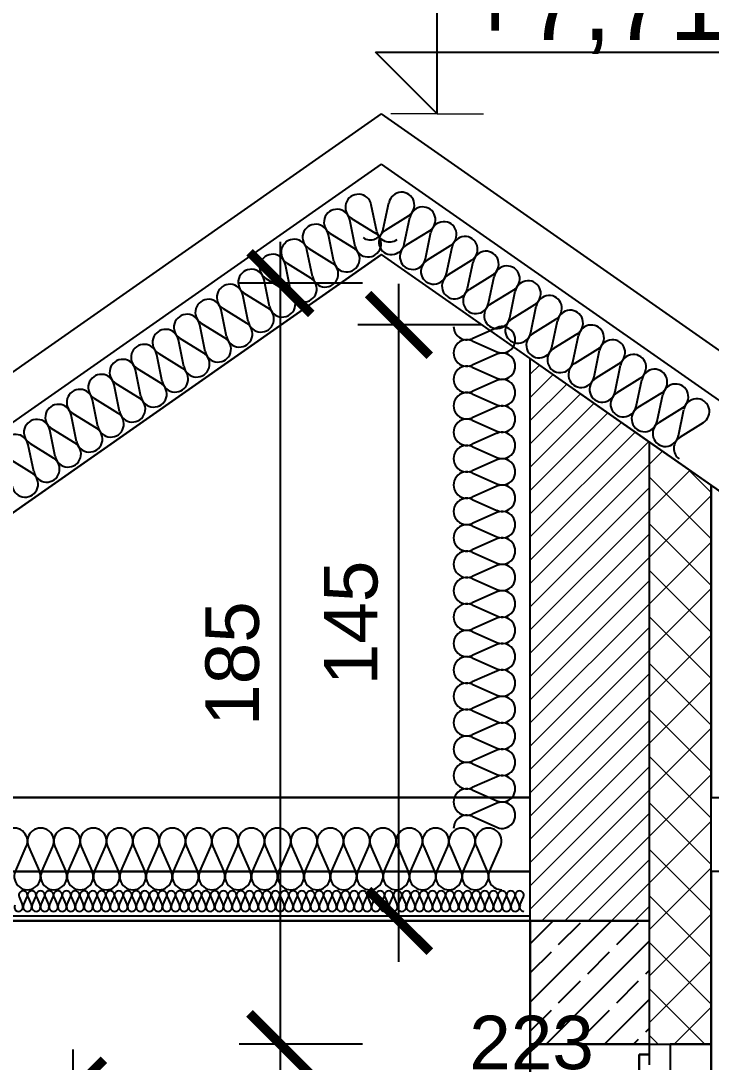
# Model space of a CAD drawing. Header units: millimetres. Extents: x 4647 to 73915, y -13612 to -8141.
# Drawn here: x 17395.9 to 17563.7, y -10532.9 to -10279.6 of the extents above; entities that cross this region are included whole.
import ezdxf

# ---------------------------------------------------------------- set-up
doc = ezdxf.new("R2010")
doc.units = ezdxf.units.MM
for name, color, linetype in [('2D - Ogólne', 7, 'Continuous'), ('Konstrukcja - Dach', 7, 'Continuous'), ('Konstrukcja - wieńce', 7, 'Continuous'), ('Konstrukcja - Ściany zew', 7, 'Continuous'), ('Okna ArchiCADa', 7, 'Continuous'), ('Wymiarowanie - Ogólne', 7, 'Continuous')]:
    doc.layers.add(name, color=color, linetype=linetype)
doc.layers.add('a_wymiary', color=250, linetype='Continuous', lineweight=9)
doc.styles.add('GENERATED_STYLE_4', font='arial.ttf')
doc.styles.get("Standard").update_dxf_attribs({"font": 'arial.ttf'})
doc.dimstyles.new('1-100', dxfattribs={"dimtxt": 13, "dimasz": 15, "dimexe": 10, "dimexo": 20, "dimgap": 5, "dimtad": 1, "dimdec": 1, "dimrnd": 0.5, "dimtxsty": 'Standard', "dimblk": 'ARCHTICK', "dimcen": 0.09, "dimdle": 10, "dimadec": 0, "dimazin": 0, "dimtfac": 1, "dimtdec": 1, "dimtofl": 0, "dimtmove": 0, "dimatfit": 3, "dimfxl": 10, "dimfxlon": 1, "dimtolj": 1, "dimtzin": 0, "dimarcsym": 0})

# ---------------------------------------------------------------- blocks, each defined once
blk = doc.blocks.new('_ArchTick')
at = {"color": 0, "linetype": 'ByBlock', "const_width": 0.15}
blk.add_lwpolyline([(-0.5, -0.5), (0.5, 0.5)], dxfattribs=at)
blk = doc.blocks.new('*D805')
at = {"layer": 'a_wymiary', "color": 0, "lineweight": -2, "transparency": 16777216}
for p, q in [((16933.58, -10180.91), (16933.58, -10150.91)), ((18033.56, -10180.91), (18033.56, -10150.91)), ((16923.58, -10160.91), (18043.56, -10160.91))]:
    blk.add_line(p, q, dxfattribs=at)
at = {"layer": 'DEFPOINTS', "color": 0, "transparency": 16777216}
for p in [(18033.56, -10160.91), (16933.58, -10687.41), (18033.56, -10687.41)]:
    blk.add_point(p, dxfattribs=at)
at = {"layer": 'a_wymiary', "color": 0, "lineweight": -2, "transparency": 16777216, "xscale": 15, "yscale": 15, "zscale": 15, "rotation": 180}
blk.add_blockref('_ArchTick', (16933.58, -10160.91), dxfattribs=at)
at = {"layer": 'a_wymiary', "color": 0, "lineweight": -2, "transparency": 16777216, "xscale": 15, "yscale": 15, "zscale": 15}
blk.add_blockref('_ArchTick', (18033.56, -10160.91), dxfattribs=at)
at = {"layer": 'a_wymiary', "color": 0, "transparency": 16777216, "insert": (17483.57, -10149.28), "char_height": 13, "attachment_point": 5}
blk.add_mtext('\\A1;1100', dxfattribs=at)
blk = doc.blocks.new('*D806')
at = {"layer": 'a_wymiary', "color": 0, "lineweight": -2, "transparency": 16777216}
for p, q in [((17016.06, -10212.51), (17016.06, -10182.51)), ((17951.06, -10212.51), (17951.06, -10182.51)), ((17006.06, -10192.51), (17961.06, -10192.51))]:
    blk.add_line(p, q, dxfattribs=at)
at = {"layer": 'DEFPOINTS', "color": 0, "transparency": 16777216}
for p in [(17951.06, -10192.51), (17016.06, -10669.57), (17951.06, -10669.57)]:
    blk.add_point(p, dxfattribs=at)
at = {"layer": 'a_wymiary', "color": 0, "lineweight": -2, "transparency": 16777216, "xscale": 15, "yscale": 15, "zscale": 15, "rotation": 180}
blk.add_blockref('_ArchTick', (17016.06, -10192.51), dxfattribs=at)
at = {"layer": 'a_wymiary', "color": 0, "lineweight": -2, "transparency": 16777216, "xscale": 15, "yscale": 15, "zscale": 15}
blk.add_blockref('_ArchTick', (17951.06, -10192.51), dxfattribs=at)
at = {"layer": 'a_wymiary', "color": 0, "transparency": 16777216, "insert": (17483.56, -10180.86), "char_height": 13, "attachment_point": 5}
blk.add_mtext('\\A1;935', dxfattribs=at)
blk = doc.blocks.new('*D807')
at = {"layer": 'a_wymiary', "color": 0, "lineweight": -2, "transparency": 16777216}
for p, q in [((17335.56, -10242.78), (17335.56, -10212.78)), ((17631.58, -10242.78), (17631.58, -10212.78)), ((17325.56, -10222.78), (17641.58, -10222.78))]:
    blk.add_line(p, q, dxfattribs=at)
at = {"layer": 'DEFPOINTS', "color": 0, "transparency": 16777216}
for p in [(17631.58, -10222.78), (17335.56, -10442.57), (17631.58, -10442.57)]:
    blk.add_point(p, dxfattribs=at)
at = {"layer": 'a_wymiary', "color": 0, "lineweight": -2, "transparency": 16777216, "xscale": 15, "yscale": 15, "zscale": 15, "rotation": 180}
blk.add_blockref('_ArchTick', (17335.56, -10222.78), dxfattribs=at)
at = {"layer": 'a_wymiary', "color": 0, "lineweight": -2, "transparency": 16777216, "xscale": 15, "yscale": 15, "zscale": 15}
blk.add_blockref('_ArchTick', (17631.58, -10222.78), dxfattribs=at)
at = {"layer": 'a_wymiary', "color": 0, "transparency": 16777216, "insert": (17483.57, -10211.14), "char_height": 13, "attachment_point": 5}
blk.add_mtext('\\A1;296', dxfattribs=at)
blk = doc.blocks.new('*D814')
at = {"layer": 'a_wymiary', "color": 0, "lineweight": -2, "transparency": 16777216}
for p, q in [((16821.81, -11160.57), (16821.81, -10292.3)), ((16841.81, -10302.3), (16811.81, -10302.3)), ((16841.81, -11150.57), (16811.81, -11150.57))]:
    blk.add_line(p, q, dxfattribs=at)
at = {"layer": 'DEFPOINTS', "color": 0, "transparency": 16777216}
for p in [(16821.81, -10302.3), (17483.57, -10302.3), (16979.42, -11150.57)]:
    blk.add_point(p, dxfattribs=at)
at = {"layer": 'a_wymiary', "color": 0, "lineweight": -2, "transparency": 16777216, "xscale": 15, "yscale": 15, "zscale": 15}
for p, rotation in [((16821.81, -10302.3), 90), ((16821.81, -11150.57), 270)]:
    blk.add_blockref('_ArchTick', p, dxfattribs=dict(at, rotation=rotation))
at = {"layer": 'a_wymiary', "color": 0, "transparency": 16777216, "insert": (16809, -10726.43), "char_height": 13, "attachment_point": 5, "rotation": 90}
blk.add_mtext('\\A1;848,5', dxfattribs=at)
blk = doc.blocks.new('*D824')
at = {"layer": 'a_wymiary', "color": 0, "lineweight": -2, "transparency": 16777216}
for p, q in [((17458.98, -10538.57), (17458.98, -10333.42)), ((17478.98, -10343.42), (17448.98, -10343.42)), ((17478.98, -10528.57), (17448.98, -10528.57))]:
    blk.add_line(p, q, dxfattribs=at)
at = {"layer": 'DEFPOINTS', "color": 0, "transparency": 16777216}
for p in [(17458.98, -10343.42), (17521.01, -10343.42), (17519.74, -10528.57)]:
    blk.add_point(p, dxfattribs=at)
at = {"layer": 'a_wymiary', "color": 0, "lineweight": -2, "transparency": 16777216, "xscale": 15, "yscale": 15, "zscale": 15}
for p, rotation in [((17458.98, -10343.42), 90), ((17458.98, -10528.57), 270)]:
    blk.add_blockref('_ArchTick', p, dxfattribs=dict(at, rotation=rotation))
at = {"layer": 'a_wymiary', "color": 0, "transparency": 16777216, "insert": (17447.34, -10435.99), "char_height": 13, "attachment_point": 5, "rotation": 90}
blk.add_mtext('\\A1;185', dxfattribs=at)
blk = doc.blocks.new('*D827')
at = {"layer": 'a_wymiary', "color": 0, "lineweight": -2, "transparency": 16777216}
for p, q in [((17631.58, -10519.88), (17631.58, -10549.88)), ((17408.55, -10559.88), (17408.55, -10529.88)), ((17641.58, -10539.88), (17398.55, -10539.88))]:
    blk.add_line(p, q, dxfattribs=at)
at = {"layer": 'DEFPOINTS', "color": 0, "transparency": 16777216}
for p in [(17631.58, -10468.57), (17408.55, -10539.88), (17408.55, -10828.57)]:
    blk.add_point(p, dxfattribs=at)
at = {"layer": 'a_wymiary', "color": 0, "lineweight": -2, "transparency": 16777216, "xscale": 15, "yscale": 15, "zscale": 15, "rotation": 180}
blk.add_blockref('_ArchTick', (17408.55, -10539.88), dxfattribs=at)
at = {"layer": 'a_wymiary', "color": 0, "lineweight": -2, "transparency": 16777216, "xscale": 15, "yscale": 15, "zscale": 15}
blk.add_blockref('_ArchTick', (17631.58, -10539.88), dxfattribs=at)
at = {"layer": 'a_wymiary', "color": 0, "transparency": 16777216, "insert": (17520.06, -10528.24), "char_height": 13, "attachment_point": 5}
blk.add_mtext('\\A1;223', dxfattribs=at)
blk = doc.blocks.new('*D833')
at = {"layer": 'a_wymiary', "color": 0, "lineweight": -2, "transparency": 16777216}
for p, q in [((17679.4, -10798.57), (17679.4, -10373.18)), ((17659.4, -10383.18), (17689.4, -10383.18)), ((17659.4, -10788.57), (17689.4, -10788.57))]:
    blk.add_line(p, q, dxfattribs=at)
at = {"layer": 'DEFPOINTS', "color": 0, "transparency": 16777216}
for p in [(17552.63, -10383.18), (17679.4, -10383.18), (17554.97, -10788.57)]:
    blk.add_point(p, dxfattribs=at)
at = {"layer": 'a_wymiary', "color": 0, "lineweight": -2, "transparency": 16777216, "xscale": 15, "yscale": 15, "zscale": 15}
for p, rotation in [((17679.4, -10383.18), 90), ((17679.4, -10788.57), 270)]:
    blk.add_blockref('_ArchTick', p, dxfattribs=dict(at, rotation=rotation))
at = {"layer": 'a_wymiary', "color": 0, "transparency": 16777216, "insert": (17666.59, -10585.87), "char_height": 13, "attachment_point": 5, "rotation": 90}
blk.add_mtext('\\A1;405,5', dxfattribs=at)
blk = doc.blocks.new('*D835')
at = {"layer": 'a_wymiary', "color": 0, "lineweight": -2, "transparency": 16777216}
for p, q in [((17487.82, -10508.57), (17487.82, -10343.63)), ((17507.82, -10353.63), (17477.82, -10353.63)), ((17507.82, -10498.57), (17477.82, -10498.57))]:
    blk.add_line(p, q, dxfattribs=at)
at = {"layer": 'DEFPOINTS', "color": 0, "transparency": 16777216}
for p in [(17487.82, -10353.63), (17534.62, -10353.63), (17534.24, -10498.57)]:
    blk.add_point(p, dxfattribs=at)
at = {"layer": 'a_wymiary', "color": 0, "lineweight": -2, "transparency": 16777216, "xscale": 15, "yscale": 15, "zscale": 15}
for p, rotation in [((17487.82, -10353.63), 90), ((17487.82, -10498.57), 270)]:
    blk.add_blockref('_ArchTick', p, dxfattribs=dict(at, rotation=rotation))
at = {"layer": 'a_wymiary', "color": 0, "transparency": 16777216, "insert": (17476.18, -10426.1), "char_height": 13, "attachment_point": 5, "rotation": 90}
blk.add_mtext('\\A1;145', dxfattribs=at)

msp = doc.modelspace()

# ---------------------------------------------------------------- linework, layer by layer
for p, q in [((17483.57, -10336.48), (17332.06, -10442.57)), ((17519.74, -10361.81), (17483.57, -10336.48)), ((17519.74, -10468.57), (17519.74, -10361.81)), ((17635.08, -10442.57), (17563.74, -10392.62)), ((17563.74, -10392.62), (17563.74, -10468.57)), ((17519.74, -10468.57), (17294.93, -10468.57)), ((17343.56, -10468.57), (17519.74, -10468.57)), ((17519.74, -10486.57), (17519.74, -10468.57)), ((17563.74, -10468.57), (17623.58, -10468.57)), ((17269.22, -10486.57), (17519.74, -10486.57)), ((17519.74, -10486.57), (17269.22, -10486.57)), ((17519.74, -10497.32), (17519.74, -10486.57)), ((17697.92, -10486.57), (17563.74, -10486.57)), ((17563.74, -10486.57), (17563.74, -10768.57)), ((17262.98, -10497.32), (17519.74, -10497.32)), ((17519.74, -10498.57), (17262.98, -10498.57)), ((17519.74, -10768.57), (17519.74, -10498.57)), ((17548.74, -10498.57), (17519.74, -10498.57)), ((17519.74, -10498.57), (17519.74, -10528.57)), ((17548.74, -10528.57), (17548.74, -10498.57)), ((17548.74, -10528.57), (17519.74, -10528.57)), ((17519.74, -10528.57), (17519.74, -10768.57)), ((17519.74, -10528.57), (17548.74, -10528.57)), ((17548.74, -10531.07), (17548.74, -10528.57)), ((17563.74, -10528.57), (17553.74, -10528.57)), ((17553.74, -10528.57), (17553.74, -10768.57)), ((17563.74, -10768.57), (17563.74, -10528.57)), ((17546.24, -10531.07), (17546.24, -10536.07)), ((17548.74, -10531.07), (17546.24, -10531.07)), ((17546.24, -10766.07), (17546.24, -10531.07)), ((17546.24, -10531.07), (17548.74, -10531.07)), ((17548.74, -10533.57), (17548.74, -10531.07))]:
    msp.add_line(p, q)
at = {"layer": '2D - Ogólne'}
for p, q in [((17484, -10330.36), (17485.34, -10323.9)), ((17482.4, -10330.88), (17481.09, -10324.39)), ((17477.18, -10334.53), (17475.88, -10328.05)), ((17476.31, -10327.74), (17481.96, -10331.18)), ((17490.04, -10327.19), (17484.43, -10330.66)), ((17489.12, -10333.95), (17490.47, -10327.49)), ((17471.97, -10338.18), (17470.66, -10331.7)), ((17471.1, -10331.39), (17476.74, -10334.83)), ((17495.16, -10330.78), (17489.55, -10334.25)), ((17494.25, -10337.54), (17495.59, -10331.08)), ((17500.29, -10334.37), (17494.68, -10337.84)), ((17466.76, -10341.83), (17465.45, -10335.35)), ((17465.89, -10335.04), (17471.53, -10338.49)), ((17499.38, -10341.13), (17500.72, -10334.67)), ((17461.54, -10345.48), (17460.24, -10339)), ((17460.67, -10338.69), (17466.32, -10342.14)), ((17505.41, -10337.96), (17499.81, -10341.43)), ((17504.5, -10344.71), (17505.84, -10338.26)), ((17510.54, -10341.54), (17504.93, -10345.02)), ((17509.63, -10348.3), (17510.97, -10341.85)), ((17456.33, -10349.13), (17455.02, -10342.65)), ((17455.46, -10342.34), (17461.1, -10345.79)), ((17451.12, -10352.78), (17449.81, -10346.3)), ((17450.25, -10345.99), (17455.89, -10349.44)), ((17515.66, -10345.13), (17510.06, -10348.6)), ((17514.75, -10351.89), (17516.1, -10345.43)), ((17445.03, -10349.64), (17450.68, -10353.09)), ((17520.79, -10348.72), (17515.18, -10352.19)), ((17519.88, -10355.48), (17521.22, -10349.02)), ((17445.9, -10356.43), (17444.6, -10349.95)), ((17440.69, -10360.08), (17439.38, -10353.6)), ((17439.82, -10353.29), (17445.47, -10356.74)), ((17511.64, -10354.29), (17505.58, -10356.96)), ((17525.92, -10352.31), (17520.31, -10355.78)), ((17525, -10359.07), (17526.35, -10352.61)), ((17435.48, -10363.73), (17434.17, -10357.25)), ((17434.61, -10356.94), (17440.25, -10360.39)), ((17531.04, -10355.9), (17525.43, -10359.37)), ((17530.13, -10362.66), (17531.47, -10356.2)), ((17505.58, -10357.5), (17511.64, -10360.17)), ((17536.17, -10359.49), (17530.56, -10362.96)), ((17535.25, -10366.25), (17536.6, -10359.79)), ((17430.26, -10367.38), (17428.96, -10360.9)), ((17429.39, -10360.59), (17435.04, -10364.04)), ((17511.64, -10360.71), (17505.58, -10363.38)), ((17425.05, -10371.03), (17423.74, -10364.55)), ((17424.18, -10364.24), (17429.83, -10367.69)), ((17505.58, -10363.92), (17511.64, -10366.59)), ((17541.29, -10363.08), (17535.68, -10366.55)), ((17540.38, -10369.84), (17541.72, -10363.38)), ((17511.64, -10367.13), (17505.58, -10369.81)), ((17546.42, -10366.67), (17540.81, -10370.14)), ((17545.5, -10373.43), (17546.85, -10366.97)), ((17419.84, -10374.68), (17418.53, -10368.2)), ((17418.97, -10367.89), (17424.61, -10371.34)), ((17414.62, -10378.33), (17413.32, -10371.85)), ((17413.75, -10371.54), (17419.4, -10374.99)), ((17505.58, -10370.35), (17511.64, -10373.02)), ((17551.54, -10370.26), (17545.94, -10373.73)), ((17550.63, -10377.01), (17551.97, -10370.56)), ((17511.64, -10373.56), (17505.58, -10376.23)), ((17556.67, -10373.84), (17551.06, -10377.32)), ((17555.76, -10380.6), (17557.1, -10374.15)), ((17409.41, -10381.98), (17408.1, -10375.5)), ((17408.54, -10375.19), (17414.19, -10378.64)), ((17505.58, -10376.77), (17511.64, -10379.44)), ((17561.79, -10377.43), (17556.19, -10380.9)), ((17404.2, -10385.63), (17402.89, -10379.15)), ((17403.33, -10378.84), (17408.97, -10382.29)), ((17511.64, -10379.98), (17505.58, -10382.66)), ((17398.11, -10382.49), (17403.76, -10385.94)), ((17398.98, -10389.28), (17397.68, -10382.8)), ((17505.58, -10383.2), (17511.64, -10385.87)), ((17392.9, -10386.14), (17398.55, -10389.59)), ((17511.64, -10386.41), (17505.58, -10389.08)), ((17505.58, -10389.62), (17511.64, -10392.29)), ((17511.64, -10392.83), (17505.58, -10395.5)), ((17505.58, -10396.04), (17511.64, -10398.72)), ((17511.64, -10399.26), (17505.58, -10401.93)), ((17505.58, -10402.47), (17511.64, -10405.14)), ((17511.64, -10405.68), (17505.58, -10408.35)), ((17505.58, -10408.89), (17511.64, -10411.57)), ((17511.64, -10412.1), (17505.58, -10414.78)), ((17505.58, -10415.32), (17511.64, -10417.99)), ((17511.64, -10418.53), (17505.58, -10421.2)), ((17505.58, -10421.74), (17511.64, -10424.41)), ((17511.64, -10424.95), (17505.58, -10427.63)), ((17505.58, -10428.17), (17511.64, -10430.84)), ((17511.64, -10431.38), (17505.58, -10434.05)), ((17505.58, -10434.59), (17511.64, -10437.26)), ((17511.64, -10437.8), (17505.58, -10440.47)), ((17505.58, -10441.01), (17511.64, -10443.69)), ((17511.64, -10444.23), (17505.58, -10446.9)), ((17505.58, -10447.44), (17511.64, -10450.11)), ((17511.64, -10450.65), (17505.58, -10453.32)), ((17505.58, -10453.86), (17511.64, -10456.54)), ((17511.64, -10457.08), (17505.58, -10459.75)), ((17505.58, -10460.29), (17511.64, -10462.96)), ((17511.64, -10463.5), (17505.58, -10466.17)), ((17505.58, -10466.71), (17511.64, -10469.38)), ((17511.64, -10469.92), (17505.58, -10472.6)), ((17505.58, -10473.14), (17511.64, -10475.81)), ((17394.53, -10486.53), (17397.19, -10480.47)), ((17397.73, -10480.47), (17400.4, -10486.53)), ((17400.94, -10486.53), (17403.6, -10480.47)), ((17404.14, -10480.47), (17406.8, -10486.53)), ((17407.34, -10486.53), (17410.01, -10480.47)), ((17410.55, -10480.47), (17413.21, -10486.53)), ((17413.75, -10486.53), (17416.41, -10480.47)), ((17416.95, -10480.47), (17419.62, -10486.53)), ((17420.16, -10486.53), (17422.82, -10480.47)), ((17423.36, -10480.47), (17426.02, -10486.53)), ((17426.56, -10486.53), (17429.23, -10480.47)), ((17429.76, -10480.47), (17432.43, -10486.53)), ((17432.97, -10486.53), (17435.63, -10480.47)), ((17436.17, -10480.47), (17438.84, -10486.53)), ((17439.37, -10486.53), (17442.04, -10480.47)), ((17442.58, -10480.47), (17445.24, -10486.53)), ((17445.78, -10486.53), (17448.45, -10480.47)), ((17448.98, -10480.47), (17451.65, -10486.53)), ((17452.19, -10486.53), (17454.85, -10480.47)), ((17455.39, -10480.47), (17458.05, -10486.53)), ((17458.59, -10486.53), (17461.26, -10480.47)), ((17461.8, -10480.47), (17464.46, -10486.53)), ((17465, -10486.53), (17467.66, -10480.47)), ((17468.2, -10480.47), (17470.87, -10486.53)), ((17471.41, -10486.53), (17474.07, -10480.47)), ((17474.61, -10480.47), (17477.27, -10486.53)), ((17477.81, -10486.53), (17480.48, -10480.47)), ((17481.01, -10480.47), (17483.68, -10486.53)), ((17484.22, -10486.53), (17486.88, -10480.47)), ((17487.42, -10480.47), (17490.09, -10486.53)), ((17490.62, -10486.53), (17493.29, -10480.47)), ((17493.83, -10480.47), (17496.49, -10486.53)), ((17497.03, -10486.53), (17499.7, -10480.47)), ((17500.23, -10480.47), (17502.9, -10486.53)), ((17503.44, -10486.53), (17506.1, -10480.47)), ((17506.64, -10480.47), (17509.3, -10486.53)), ((17509.84, -10486.53), (17512.51, -10480.47))]:
    msp.add_line(p, q, dxfattribs=at)
for centre, major_axis, ratio, start_param, end_param in [((17477.97, -10325.02), (-1.83, 2.61), 0.997475, 4.299595, 8.266775), ((17488.42, -10324.5), (-1.83, -2.61), 0.980675, 1.158003, 5.125183), ((17472.75, -10328.67), (-1.83, 2.61), 0.997475, 4.299595, 8.266775), ((17493.55, -10328.09), (-1.83, -2.61), 0.980675, 1.158003, 5.125183), ((17467.54, -10332.32), (-1.83, 2.61), 0.997475, 4.299595, 8.266775), ((17498.68, -10331.67), (-1.83, -2.61), 0.980675, 1.158003, 5.125183), ((17480.3, -10333.9), (-1.83, 2.61), 0.997475, 1.158004, 5.125183), ((17480.92, -10329.76), (-1.83, -2.61), 0.980675, 6.283185, 8.266774), ((17485.52, -10330.25), (-1.83, 2.61), 0.997475, 1.158004, 3.141593), ((17486.04, -10333.35), (-1.83, -2.61), 0.980675, 4.299595, 8.266774), ((17462.33, -10335.97), (-1.83, 2.61), 0.997475, 4.299595, 8.266775), ((17491.17, -10336.94), (-1.83, -2.61), 0.980675, 4.299595, 8.266774), ((17503.8, -10335.26), (-1.83, -2.61), 0.980675, 1.158003, 5.125183), ((17457.11, -10339.62), (-1.83, 2.61), 0.997475, 4.299595, 8.266775), ((17475.09, -10337.55), (-1.83, 2.61), 0.997475, 1.158004, 5.125183), ((17508.93, -10338.85), (-1.83, -2.61), 0.980675, 1.158003, 5.125183), ((17469.88, -10341.21), (-1.83, 2.61), 0.997475, 1.158004, 5.125183), ((17496.29, -10340.53), (-1.83, -2.61), 0.980675, 4.299595, 8.266774), ((17514.05, -10342.44), (-1.83, -2.61), 0.980675, 1.158003, 5.125183), ((17451.9, -10343.27), (-1.83, 2.61), 0.997475, 4.299595, 8.266775), ((17501.42, -10344.12), (-1.83, -2.61), 0.980675, 4.299595, 8.266774), ((17446.69, -10346.92), (-1.83, 2.61), 0.997475, 4.299595, 8.266775), ((17464.66, -10344.86), (-1.83, 2.61), 0.997475, 1.158004, 5.125183), ((17519.18, -10346.03), (-1.83, -2.61), 0.980675, 1.158003, 5.125183), ((17459.45, -10348.51), (-1.83, 2.61), 0.997475, 1.158004, 5.125183), ((17506.54, -10347.71), (-1.83, -2.61), 0.980675, 4.299595, 8.266774), ((17524.3, -10349.62), (-1.83, -2.61), 0.980675, 1.158003, 5.125183), ((17441.47, -10350.57), (-1.83, 2.61), 0.997475, 4.299595, 8.266775), ((17454.24, -10352.16), (-1.83, 2.61), 0.997475, 1.158004, 5.125183), ((17511.67, -10351.3), (-1.83, -2.61), 0.980675, 4.299595, 8.266774), ((17436.26, -10354.22), (-1.83, 2.61), 0.997475, 4.299595, 8.266775), ((17516.8, -10354.89), (-1.83, -2.61), 0.980675, 4.299595, 8.266774), ((17529.43, -10353.21), (-1.83, -2.61), 0.980675, 1.158003, 5.125183), ((17431.05, -10357.87), (-1.83, 2.61), 0.997475, 4.299595, 8.266775), ((17449.02, -10355.81), (-1.83, 2.61), 0.997475, 1.158004, 5.125183), ((17504.3, -10354.02), (0, -3.21), 0.993143, 4.712389, 6.695979), ((17512.92, -10357.23), (0, -3.21), 0.993143, 5.870392, 9.837571), ((17534.55, -10356.8), (-1.83, -2.61), 0.980675, 1.158003, 5.125183), ((17443.81, -10359.46), (-1.83, 2.61), 0.997475, 1.158004, 5.125183), ((17504.3, -10360.44), (0, -3.21), 0.993143, 2.7288, 6.695979), ((17521.92, -10358.47), (-1.83, -2.61), 0.980675, 4.299595, 8.266774), ((17539.68, -10360.39), (-1.83, -2.61), 0.980675, 1.158003, 5.125183), ((17425.83, -10361.52), (-1.83, 2.61), 0.997475, 4.299595, 8.266775), ((17527.05, -10362.06), (-1.83, -2.61), 0.980675, 4.299595, 8.266774), ((17420.62, -10365.17), (-1.83, 2.61), 0.997475, 4.299595, 8.266775), ((17438.6, -10363.11), (-1.83, 2.61), 0.997475, 1.158004, 5.125183), ((17512.92, -10363.65), (0, -3.21), 0.993143, 5.870392, 9.837571), ((17544.8, -10363.97), (-1.83, -2.61), 0.980675, 1.158003, 5.125183), ((17433.38, -10366.76), (-1.83, 2.61), 0.997475, 1.158004, 5.125183), ((17504.3, -10366.86), (0, -3.21), 0.993143, 2.7288, 6.695979), ((17532.17, -10365.65), (-1.83, -2.61), 0.980675, 4.299595, 8.266774), ((17549.93, -10367.56), (-1.83, -2.61), 0.980675, 1.158003, 5.125183), ((17415.41, -10368.82), (-1.83, 2.61), 0.997475, 4.299595, 8.266775), ((17512.92, -10370.08), (0, -3.21), 0.993143, 5.870392, 9.837571), ((17537.3, -10369.24), (-1.83, -2.61), 0.980675, 4.299595, 8.266774), ((17410.19, -10372.47), (-1.83, 2.61), 0.997475, 4.299595, 8.266775), ((17428.17, -10370.41), (-1.83, 2.61), 0.997475, 1.158004, 5.125183), ((17504.3, -10373.29), (0, -3.21), 0.993143, 2.7288, 6.695979), ((17555.06, -10371.15), (-1.83, -2.61), 0.980675, 1.158003, 5.125183), ((17422.96, -10374.06), (-1.83, 2.61), 0.997475, 1.158004, 5.125183), ((17542.42, -10372.83), (-1.83, -2.61), 0.980675, 4.299595, 8.266774), ((17560.18, -10374.74), (-1.83, -2.61), 0.980675, 1.158003, 5.125183), ((17404.98, -10376.12), (-1.83, 2.61), 0.997475, 4.299595, 8.266775), ((17417.74, -10377.71), (-1.83, 2.61), 0.997475, 1.158004, 5.125183), ((17512.92, -10376.5), (0, -3.21), 0.993143, 5.870392, 9.837571), ((17547.55, -10376.42), (-1.83, -2.61), 0.980675, 4.299595, 8.266774), ((17399.77, -10379.77), (-1.83, 2.61), 0.997475, 4.299595, 8.266775), ((17504.3, -10379.71), (0, -3.21), 0.993143, 2.7288, 6.695979), ((17552.67, -10380.01), (-1.83, -2.61), 0.980675, 4.299595, 8.266774), ((17412.53, -10381.36), (-1.83, 2.61), 0.997475, 1.158004, 5.125183), ((17512.92, -10382.93), (0, -3.21), 0.993143, 5.870392, 9.837571), ((17394.55, -10383.42), (-1.83, 2.61), 0.997475, 4.299595, 8.266775), ((17407.32, -10385.01), (-1.83, 2.61), 0.997475, 1.158004, 5.125183), ((17504.3, -10386.14), (0, -3.21), 0.993143, 2.7288, 6.695979), ((17557.8, -10383.6), (-1.83, -2.61), 0.980675, 4.299596, 6.283185), ((17402.11, -10388.66), (-1.83, 2.61), 0.997475, 1.158004, 5.125183), ((17512.92, -10389.35), (0, -3.21), 0.993143, 5.870392, 9.837571), ((17396.89, -10392.31), (-1.83, 2.61), 0.997475, 1.158004, 5.125183), ((17504.3, -10392.56), (0, -3.21), 0.993143, 2.7288, 6.695979), ((17512.92, -10395.77), (0, -3.21), 0.993143, 5.870392, 9.837571), ((17504.3, -10398.99), (0, -3.21), 0.993143, 2.7288, 6.695979), ((17512.92, -10402.2), (0, -3.21), 0.993143, 5.870392, 9.837571), ((17504.3, -10405.41), (0, -3.21), 0.993143, 2.7288, 6.695979), ((17512.92, -10408.62), (0, -3.21), 0.993143, 5.870392, 9.837571), ((17504.3, -10411.83), (0, -3.21), 0.993143, 2.7288, 6.695979), ((17512.92, -10415.05), (0, -3.21), 0.993143, 5.870392, 9.837571), ((17504.3, -10418.26), (0, -3.21), 0.993143, 2.7288, 6.695979), ((17512.92, -10421.47), (0, -3.21), 0.993143, 5.870392, 9.837571), ((17504.3, -10424.68), (0, -3.21), 0.993143, 2.7288, 6.695979), ((17512.92, -10427.9), (0, -3.21), 0.993143, 5.870392, 9.837571), ((17504.3, -10431.11), (0, -3.21), 0.993143, 2.7288, 6.695979), ((17512.92, -10434.32), (0, -3.21), 0.993143, 5.870392, 9.837571), ((17504.3, -10437.53), (0, -3.21), 0.993143, 2.7288, 6.695979), ((17512.92, -10440.74), (0, -3.21), 0.993143, 5.870392, 9.837571), ((17504.3, -10443.96), (0, -3.21), 0.993143, 2.7288, 6.695979), ((17512.92, -10447.17), (0, -3.21), 0.993143, 5.870392, 9.837571), ((17504.3, -10450.38), (0, -3.21), 0.993143, 2.7288, 6.695979), ((17512.92, -10453.59), (0, -3.21), 0.993143, 5.870392, 9.837571), ((17504.3, -10456.81), (0, -3.21), 0.993143, 2.7288, 6.695979), ((17512.92, -10460.02), (0, -3.21), 0.993143, 5.870392, 9.837571), ((17504.3, -10463.23), (0, -3.21), 0.993143, 2.7288, 6.695979), ((17512.92, -10466.44), (0, -3.21), 0.993143, 5.870392, 9.837571), ((17504.3, -10469.65), (0, -3.21), 0.993143, 2.7288, 6.695979), ((17512.92, -10472.87), (0, -3.21), 0.993143, 5.870392, 9.837571), ((17504.3, -10476.08), (0, -3.21), 0.993143, 2.7288, 4.712389), ((17394.26, -10479.19), (3.2, 0), 0.995954, 5.870392, 9.837571), ((17400.67, -10479.19), (3.2, 0), 0.995954, 5.870392, 9.837571), ((17407.07, -10479.19), (3.2, 0), 0.995954, 5.870392, 9.837571), ((17413.48, -10479.19), (3.2, 0), 0.995954, 5.870392, 9.837571), ((17419.89, -10479.19), (3.2, 0), 0.995954, 5.870392, 9.837571), ((17426.29, -10479.19), (3.2, 0), 0.995954, 5.870392, 9.837571), ((17432.7, -10479.19), (3.2, 0), 0.995954, 5.870392, 9.837571), ((17439.1, -10479.19), (3.2, 0), 0.995954, 5.870392, 9.837571), ((17445.51, -10479.19), (3.2, 0), 0.995954, 5.870392, 9.837571), ((17451.92, -10479.19), (3.2, 0), 0.995954, 5.870392, 9.837571), ((17458.32, -10479.19), (3.2, 0), 0.995954, 5.870392, 9.837571), ((17464.73, -10479.19), (3.2, 0), 0.995954, 5.870392, 9.837571), ((17471.14, -10479.19), (3.2, 0), 0.995954, 5.870392, 9.837571), ((17477.54, -10479.19), (3.2, 0), 0.995954, 5.870392, 9.837571), ((17483.95, -10479.19), (3.2, 0), 0.995954, 5.870392, 9.837571), ((17490.35, -10479.19), (3.2, 0), 0.995954, 5.870392, 9.837571), ((17496.76, -10479.19), (3.2, 0), 0.995954, 5.870392, 9.837571), ((17503.17, -10479.19), (3.2, 0), 0.995954, 5.870392, 9.837571), ((17509.57, -10479.19), (3.2, 0), 0.995954, 5.870392, 9.837571), ((17397.46, -10487.81), (3.2, 0), 0.995954, 2.7288, 6.695979), ((17403.87, -10487.81), (3.2, 0), 0.995954, 2.7288, 6.695979), ((17410.28, -10487.81), (3.2, 0), 0.995954, 2.7288, 6.695979), ((17416.68, -10487.81), (3.2, 0), 0.995954, 2.7288, 6.695979), ((17423.09, -10487.81), (3.2, 0), 0.995954, 2.7288, 6.695979), ((17429.5, -10487.81), (3.2, 0), 0.995954, 2.7288, 6.695979), ((17435.9, -10487.81), (3.2, 0), 0.995954, 2.7288, 6.695979), ((17442.31, -10487.81), (3.2, 0), 0.995954, 2.7288, 6.695979), ((17448.71, -10487.81), (3.2, 0), 0.995954, 2.7288, 6.695979), ((17455.12, -10487.81), (3.2, 0), 0.995954, 2.7288, 6.695979), ((17461.53, -10487.81), (3.2, 0), 0.995954, 2.7288, 6.695979), ((17467.93, -10487.81), (3.2, 0), 0.995954, 2.7288, 6.695979), ((17474.34, -10487.81), (3.2, 0), 0.995954, 2.7288, 6.695979), ((17480.75, -10487.81), (3.2, 0), 0.995954, 2.7288, 6.695979), ((17487.15, -10487.81), (3.2, 0), 0.995954, 2.7288, 6.695979), ((17493.56, -10487.81), (3.2, 0), 0.995954, 2.7288, 6.695979), ((17499.96, -10487.81), (3.2, 0), 0.995954, 2.7288, 6.695979), ((17506.37, -10487.81), (3.2, 0), 0.995954, 2.7288, 6.695979), ((17512.78, -10487.81), (3.2, 0), 0.995954, 2.7288, 4.712389)]:
    msp.add_ellipse(centre, major_axis=major_axis, ratio=ratio, start_param=start_param, end_param=end_param, dxfattribs=at)
at = {"layer": 'Konstrukcja - Dach'}
for p, q in [((16933.58, -10687.41), (17483.57, -10302.3)), ((17697.92, -10452.39), (17483.57, -10302.3)), ((16933.58, -10699.61), (17483.57, -10314.51)), ((16933.58, -10699.61), (17483.57, -10314.51)), ((17697.92, -10464.59), (17483.57, -10314.51)), ((17697.92, -10464.59), (17483.57, -10314.51)), ((16933.58, -10721.59), (17483.57, -10336.48)), ((17697.92, -10486.57), (17483.57, -10336.48)), ((17395.42, -10492.75), (17396.3, -10494.77)), ((17396.48, -10494.77), (17397.36, -10492.75)), ((17397.53, -10492.75), (17398.42, -10494.77)), ((17398.59, -10494.77), (17399.48, -10492.75)), ((17399.65, -10492.75), (17400.54, -10494.77)), ((17400.71, -10494.77), (17401.59, -10492.75)), ((17401.77, -10492.75), (17402.65, -10494.77)), ((17402.83, -10494.77), (17403.71, -10492.75)), ((17403.89, -10492.75), (17404.77, -10494.77)), ((17404.95, -10494.77), (17405.83, -10492.75)), ((17406.01, -10492.75), (17406.89, -10494.77)), ((17407.07, -10494.77), (17407.95, -10492.75)), ((17408.13, -10492.75), (17409.01, -10494.77)), ((17409.19, -10494.77), (17410.07, -10492.75)), ((17410.25, -10492.75), (17411.13, -10494.77)), ((17411.31, -10494.77), (17412.19, -10492.75)), ((17412.37, -10492.75), (17413.25, -10494.77)), ((17413.43, -10494.77), (17414.31, -10492.75)), ((17414.49, -10492.75), (17415.37, -10494.77)), ((17415.54, -10494.77), (17416.43, -10492.75)), ((17416.6, -10492.75), (17417.49, -10494.77)), ((17417.66, -10494.77), (17418.55, -10492.75)), ((17418.72, -10492.75), (17419.6, -10494.77)), ((17419.78, -10494.77), (17420.66, -10492.75)), ((17420.84, -10492.75), (17421.72, -10494.77)), ((17421.9, -10494.77), (17422.78, -10492.75)), ((17422.96, -10492.75), (17423.84, -10494.77)), ((17424.02, -10494.77), (17424.9, -10492.75)), ((17425.08, -10492.75), (17425.96, -10494.77)), ((17426.14, -10494.77), (17427.02, -10492.75)), ((17427.2, -10492.75), (17428.08, -10494.77)), ((17428.26, -10494.77), (17429.14, -10492.75)), ((17429.32, -10492.75), (17430.2, -10494.77)), ((17430.38, -10494.77), (17431.26, -10492.75)), ((17431.44, -10492.75), (17432.32, -10494.77)), ((17432.5, -10494.77), (17433.38, -10492.75)), ((17433.55, -10492.75), (17434.44, -10494.77)), ((17434.61, -10494.77), (17435.5, -10492.75)), ((17435.67, -10492.75), (17436.55, -10494.77)), ((17436.73, -10494.77), (17437.61, -10492.75)), ((17437.79, -10492.75), (17438.67, -10494.77)), ((17438.85, -10494.77), (17439.73, -10492.75)), ((17439.91, -10492.75), (17440.79, -10494.77)), ((17440.97, -10494.77), (17441.85, -10492.75)), ((17442.03, -10492.75), (17442.91, -10494.77)), ((17443.09, -10494.77), (17443.97, -10492.75)), ((17444.15, -10492.75), (17445.03, -10494.77)), ((17445.21, -10494.77), (17446.09, -10492.75)), ((17446.27, -10492.75), (17447.15, -10494.77)), ((17447.33, -10494.77), (17448.21, -10492.75)), ((17448.39, -10492.75), (17449.27, -10494.77)), ((17449.45, -10494.77), (17450.33, -10492.75)), ((17450.51, -10492.75), (17451.39, -10494.77)), ((17451.56, -10494.77), (17452.45, -10492.75)), ((17452.62, -10492.75), (17453.51, -10494.77)), ((17453.68, -10494.77), (17454.56, -10492.75)), ((17454.74, -10492.75), (17455.62, -10494.77)), ((17455.8, -10494.77), (17456.68, -10492.75)), ((17456.86, -10492.75), (17457.74, -10494.77)), ((17457.92, -10494.77), (17458.8, -10492.75)), ((17458.98, -10492.75), (17459.86, -10494.77)), ((17460.04, -10494.77), (17460.92, -10492.75)), ((17461.1, -10492.75), (17461.98, -10494.77)), ((17462.16, -10494.77), (17463.04, -10492.75)), ((17463.22, -10492.75), (17464.1, -10494.77)), ((17464.28, -10494.77), (17465.16, -10492.75)), ((17465.34, -10492.75), (17466.22, -10494.77)), ((17466.4, -10494.77), (17467.28, -10492.75)), ((17467.46, -10492.75), (17468.34, -10494.77)), ((17468.52, -10494.77), (17469.4, -10492.75)), ((17469.57, -10492.75), (17470.46, -10494.77)), ((17470.63, -10494.77), (17471.52, -10492.75)), ((17471.69, -10492.75), (17472.57, -10494.77)), ((17472.75, -10494.77), (17473.63, -10492.75)), ((17473.81, -10492.75), (17474.69, -10494.77)), ((17474.87, -10494.77), (17475.75, -10492.75)), ((17475.93, -10492.75), (17476.81, -10494.77)), ((17476.99, -10494.77), (17477.87, -10492.75)), ((17478.05, -10492.75), (17478.93, -10494.77)), ((17479.11, -10494.77), (17479.99, -10492.75)), ((17480.17, -10492.75), (17481.05, -10494.77)), ((17481.23, -10494.77), (17482.11, -10492.75)), ((17482.29, -10492.75), (17483.17, -10494.77)), ((17483.35, -10494.77), (17484.23, -10492.75)), ((17484.41, -10492.75), (17485.29, -10494.77)), ((17485.47, -10494.77), (17486.35, -10492.75)), ((17486.53, -10492.75), (17487.41, -10494.77)), ((17487.58, -10494.77), (17488.47, -10492.75)), ((17488.64, -10492.75), (17489.53, -10494.77)), ((17489.7, -10494.77), (17490.58, -10492.75)), ((17490.76, -10492.75), (17491.64, -10494.77)), ((17491.82, -10494.77), (17492.7, -10492.75)), ((17492.88, -10492.75), (17493.76, -10494.77)), ((17493.94, -10494.77), (17494.82, -10492.75)), ((17495, -10492.75), (17495.88, -10494.77)), ((17496.06, -10494.77), (17496.94, -10492.75)), ((17497.12, -10492.75), (17498, -10494.77)), ((17498.18, -10494.77), (17499.06, -10492.75)), ((17499.24, -10492.75), (17500.12, -10494.77)), ((17500.3, -10494.77), (17501.18, -10492.75)), ((17501.36, -10492.75), (17502.24, -10494.77)), ((17502.42, -10494.77), (17503.3, -10492.75)), ((17503.48, -10492.75), (17504.36, -10494.77)), ((17504.53, -10494.77), (17505.42, -10492.75)), ((17505.59, -10492.75), (17506.48, -10494.77)), ((17506.65, -10494.77), (17507.54, -10492.75)), ((17507.71, -10492.75), (17508.59, -10494.77)), ((17508.77, -10494.77), (17509.65, -10492.75)), ((17509.83, -10492.75), (17510.71, -10494.77)), ((17510.89, -10494.77), (17511.77, -10492.75)), ((17511.95, -10492.75), (17512.83, -10494.77)), ((17513.01, -10494.77), (17513.89, -10492.75)), ((17514.07, -10492.75), (17514.95, -10494.77)), ((17515.13, -10494.77), (17516.01, -10492.75)), ((17516.19, -10492.75), (17517.07, -10494.77)), ((17517.25, -10494.77), (17518.13, -10492.75))]:
    msp.add_line(p, q, dxfattribs=at)
at = {"layer": 'Konstrukcja - Dach', "color": 161, "lineweight": 25}
for p, q in [((17343.56, -10468.57), (17519.74, -10468.57)), ((17563.74, -10468.57), (17623.58, -10468.57)), ((17519.74, -10486.57), (17269.22, -10486.57)), ((17697.92, -10486.57), (17563.74, -10486.57)), ((17262.98, -10497.32), (17519.74, -10497.32)), ((17262.98, -10498.57), (17519.74, -10498.57)), ((17519.74, -10498.57), (17519.74, -10497.32))]:
    msp.add_line(p, q, dxfattribs=at)
at = {"layer": 'Konstrukcja - Dach'}
for centre, start_param, end_param in [((17396.39, -10492.33), 4.299595, 8.266775), ((17398.51, -10492.33), 4.299595, 8.266775), ((17400.62, -10492.33), 4.299595, 8.266775), ((17402.74, -10492.33), 4.299595, 8.266775), ((17404.86, -10492.33), 4.299595, 8.266775), ((17406.98, -10492.33), 4.299595, 8.266775), ((17409.1, -10492.33), 4.299595, 8.266775), ((17411.22, -10492.33), 4.299595, 8.266775), ((17413.34, -10492.33), 4.299595, 8.266775), ((17415.46, -10492.33), 4.299595, 8.266775), ((17417.57, -10492.33), 4.299595, 8.266775), ((17419.69, -10492.33), 4.299595, 8.266775), ((17421.81, -10492.33), 4.299595, 8.266775), ((17423.93, -10492.33), 4.299595, 8.266775), ((17426.05, -10492.33), 4.299595, 8.266775), ((17428.17, -10492.33), 4.299595, 8.266775), ((17430.29, -10492.33), 4.299595, 8.266775), ((17432.41, -10492.33), 4.299595, 8.266775), ((17434.53, -10492.33), 4.299595, 8.266775), ((17436.64, -10492.33), 4.299595, 8.266775), ((17438.76, -10492.33), 4.299595, 8.266775), ((17440.88, -10492.33), 4.299595, 8.266775), ((17443, -10492.33), 4.299595, 8.266775), ((17445.12, -10492.33), 4.299595, 8.266775), ((17447.24, -10492.33), 4.299595, 8.266775), ((17449.36, -10492.33), 4.299595, 8.266775), ((17451.48, -10492.33), 4.299595, 8.266775), ((17453.59, -10492.33), 4.299595, 8.266775), ((17455.71, -10492.33), 4.299595, 8.266775), ((17457.83, -10492.33), 4.299595, 8.266775), ((17459.95, -10492.33), 4.299595, 8.266775), ((17462.07, -10492.33), 4.299595, 8.266775), ((17464.19, -10492.33), 4.299595, 8.266775), ((17466.31, -10492.33), 4.299595, 8.266775), ((17468.43, -10492.33), 4.299595, 8.266775), ((17470.54, -10492.33), 4.299595, 8.266775), ((17472.66, -10492.33), 4.299595, 8.266775), ((17474.78, -10492.33), 4.299595, 8.266775), ((17476.9, -10492.33), 4.299595, 8.266775), ((17479.02, -10492.33), 4.299595, 8.266775), ((17481.14, -10492.33), 4.299595, 8.266775), ((17483.26, -10492.33), 4.299595, 8.266775), ((17485.38, -10492.33), 4.299595, 8.266775), ((17487.5, -10492.33), 4.299595, 8.266775), ((17489.61, -10492.33), 4.299595, 8.266775), ((17491.73, -10492.33), 4.299595, 8.266775), ((17493.85, -10492.33), 4.299595, 8.266775), ((17495.97, -10492.33), 4.299595, 8.266775), ((17498.09, -10492.33), 4.299595, 8.266775), ((17500.21, -10492.33), 4.299595, 8.266775), ((17502.33, -10492.33), 4.299595, 8.266775), ((17504.45, -10492.33), 4.299595, 8.266775), ((17506.56, -10492.33), 4.299595, 8.266775), ((17508.68, -10492.33), 4.299595, 8.266775), ((17510.8, -10492.33), 4.299595, 8.266775), ((17512.92, -10492.33), 4.299595, 8.266775), ((17515.04, -10492.33), 4.299595, 8.266775), ((17517.16, -10492.33), 4.299595, 8.266775), ((17395.33, -10495.2), 1.158004, 5.125183), ((17397.45, -10495.2), 1.158004, 5.125183), ((17399.56, -10495.2), 1.158004, 5.125183), ((17401.68, -10495.2), 1.158004, 5.125183), ((17403.8, -10495.2), 1.158004, 5.125183), ((17405.92, -10495.2), 1.158004, 5.125183), ((17408.04, -10495.2), 1.158004, 5.125183), ((17410.16, -10495.2), 1.158004, 5.125183), ((17412.28, -10495.2), 1.158004, 5.125183), ((17414.4, -10495.2), 1.158004, 5.125183), ((17416.52, -10495.2), 1.158004, 5.125183), ((17418.63, -10495.2), 1.158004, 5.125183), ((17420.75, -10495.2), 1.158004, 5.125183), ((17422.87, -10495.2), 1.158004, 5.125183), ((17424.99, -10495.2), 1.158004, 5.125183), ((17427.11, -10495.2), 1.158004, 5.125183), ((17429.23, -10495.2), 1.158004, 5.125183), ((17431.35, -10495.2), 1.158004, 5.125183), ((17433.47, -10495.2), 1.158004, 5.125183), ((17435.58, -10495.2), 1.158004, 5.125183), ((17437.7, -10495.2), 1.158004, 5.125183), ((17439.82, -10495.2), 1.158004, 5.125183), ((17441.94, -10495.2), 1.158004, 5.125183), ((17444.06, -10495.2), 1.158004, 5.125183), ((17446.18, -10495.2), 1.158004, 5.125183), ((17448.3, -10495.2), 1.158004, 5.125183), ((17450.42, -10495.2), 1.158004, 5.125183), ((17452.53, -10495.2), 1.158004, 5.125183), ((17454.65, -10495.2), 1.158004, 5.125183), ((17456.77, -10495.2), 1.158004, 5.125183), ((17458.89, -10495.2), 1.158004, 5.125183), ((17461.01, -10495.2), 1.158004, 5.125183), ((17463.13, -10495.2), 1.158004, 5.125183), ((17465.25, -10495.2), 1.158004, 5.125183), ((17467.37, -10495.2), 1.158004, 5.125183), ((17469.49, -10495.2), 1.158004, 5.125183), ((17471.6, -10495.2), 1.158004, 5.125183), ((17473.72, -10495.2), 1.158004, 5.125183), ((17475.84, -10495.2), 1.158004, 5.125183), ((17477.96, -10495.2), 1.158004, 5.125183), ((17480.08, -10495.2), 1.158004, 5.125183), ((17482.2, -10495.2), 1.158004, 5.125183), ((17484.32, -10495.2), 1.158004, 5.125183), ((17486.44, -10495.2), 1.158004, 5.125183), ((17488.55, -10495.2), 1.158004, 5.125183), ((17490.67, -10495.2), 1.158004, 5.125183), ((17492.79, -10495.2), 1.158004, 5.125183), ((17494.91, -10495.2), 1.158004, 5.125183), ((17497.03, -10495.2), 1.158004, 5.125183), ((17499.15, -10495.2), 1.158004, 5.125183), ((17501.27, -10495.2), 1.158004, 5.125183), ((17503.39, -10495.2), 1.158004, 5.125183), ((17505.51, -10495.2), 1.158004, 5.125183), ((17507.62, -10495.2), 1.158004, 5.125183), ((17509.74, -10495.2), 1.158004, 5.125183), ((17511.86, -10495.2), 1.158004, 5.125183), ((17513.98, -10495.2), 1.158004, 5.125183), ((17516.1, -10495.2), 1.158004, 5.125183), ((17518.22, -10495.2), 1.158004, 3.141593)]:
    msp.add_ellipse(centre, major_axis=(0, 1.06), ratio=0.996253, start_param=start_param, end_param=end_param, dxfattribs=at)
at = {"layer": 'Konstrukcja - wieńce', "linetype": 'Continuous'}
for p, q in [((17519.74, -10504.18), (17525.35, -10498.57)), ((17519.74, -10518.32), (17539.5, -10498.57)), ((17526.65, -10504.35), (17531.95, -10499.04)), ((17540.79, -10504.35), (17546.09, -10499.04)), ((17523.64, -10528.57), (17548.74, -10503.46)), ((17519.74, -10511.25), (17524.88, -10506.12)), ((17533.72, -10511.42), (17539.02, -10506.12)), ((17547.86, -10511.42), (17548.74, -10510.54)), ((17526.65, -10518.49), (17531.95, -10513.19)), ((17540.79, -10518.49), (17546.09, -10513.19)), ((17537.78, -10528.57), (17548.74, -10517.61)), ((17519.74, -10525.39), (17524.88, -10520.26)), ((17533.72, -10525.56), (17539.02, -10520.26)), ((17547.86, -10525.56), (17548.74, -10524.68)), ((17530.71, -10528.57), (17531.95, -10527.33)), ((17544.85, -10528.57), (17546.09, -10527.33))]:
    msp.add_line(p, q, dxfattribs=at)
at = {"layer": 'Konstrukcja - wieńce'}
for p, q in [((17519.74, -10498.57), (17548.74, -10498.57)), ((17519.74, -10528.57), (17519.74, -10498.57)), ((17548.74, -10528.57), (17548.74, -10498.57)), ((17519.74, -10528.57), (17548.74, -10528.57))]:
    msp.add_line(p, q, dxfattribs=at)
at = {"layer": 'Konstrukcja - Ściany zew'}
for p, q in [((17548.74, -10382.12), (17519.74, -10361.81)), ((17519.74, -10498.57), (17519.74, -10361.81)), ((17548.74, -10528.57), (17548.74, -10382.12)), ((17563.74, -10392.62), (17548.74, -10382.12)), ((17548.74, -10498.57), (17548.74, -10382.12)), ((17563.74, -10528.57), (17563.74, -10392.62)), ((17519.74, -10498.57), (17548.74, -10498.57)), ((17548.74, -10528.57), (17548.74, -10498.57)), ((17548.74, -10528.57), (17548.74, -10498.57)), ((17548.74, -10528.57), (17553.74, -10528.57)), ((17553.74, -10528.57), (17563.74, -10528.57))]:
    msp.add_line(p, q, dxfattribs=at)
at = {"layer": 'Konstrukcja - Ściany zew', "color": 251, "linetype": 'Continuous', "lineweight": 15}
for p, q in [((17519.74, -10365.59), (17521.96, -10363.37)), ((17519.74, -10371.24), (17525.29, -10365.7)), ((17519.74, -10376.9), (17528.62, -10368.03)), ((17519.74, -10382.56), (17531.95, -10370.35)), ((17519.74, -10388.22), (17535.27, -10372.68)), ((17519.74, -10393.87), (17538.6, -10375.01)), ((17519.74, -10399.53), (17541.93, -10377.34)), ((17519.74, -10405.19), (17545.25, -10379.67)), ((17519.74, -10410.84), (17548.58, -10382)), ((17548.74, -10387.5), (17551.91, -10384.33)), ((17519.74, -10416.5), (17548.74, -10387.5)), ((17548.74, -10398.81), (17558.56, -10388.99)), ((17563.74, -10394.37), (17557.92, -10388.54)), ((17563.74, -10405.68), (17548.74, -10390.68)), ((17519.74, -10422.16), (17548.74, -10393.16)), ((17548.74, -10410.13), (17563.74, -10395.13)), ((17519.74, -10427.81), (17548.74, -10398.81)), ((17563.74, -10416.99), (17548.74, -10401.99)), ((17519.74, -10433.47), (17548.74, -10404.47)), ((17548.74, -10421.44), (17563.74, -10406.44)), ((17519.74, -10439.13), (17548.74, -10410.13)), ((17563.74, -10428.31), (17548.74, -10413.31)), ((17519.74, -10444.78), (17548.74, -10415.78)), ((17548.74, -10432.75), (17563.74, -10417.75)), ((17519.74, -10450.44), (17548.74, -10421.44)), ((17563.74, -10439.62), (17548.74, -10424.62)), ((17519.74, -10456.1), (17548.74, -10427.1)), ((17548.74, -10444.07), (17563.74, -10429.07)), ((17519.74, -10461.75), (17548.74, -10432.75)), ((17563.74, -10450.93), (17548.74, -10435.93)), ((17519.74, -10467.41), (17548.74, -10438.41)), ((17548.74, -10455.38), (17563.74, -10440.38)), ((17519.74, -10473.07), (17548.74, -10444.07)), ((17563.74, -10462.25), (17548.74, -10447.25)), ((17519.74, -10478.72), (17548.74, -10449.72)), ((17548.74, -10466.7), (17563.74, -10451.7)), ((17519.74, -10484.38), (17548.74, -10455.38)), ((17563.74, -10473.56), (17548.74, -10458.56)), ((17519.74, -10490.04), (17548.74, -10461.04)), ((17548.74, -10478.01), (17563.74, -10463.01)), ((17519.74, -10495.7), (17548.74, -10466.7)), ((17563.74, -10484.88), (17548.74, -10469.88)), ((17522.53, -10498.57), (17548.74, -10472.35)), ((17548.74, -10489.32), (17563.74, -10474.32)), ((17528.18, -10498.57), (17548.74, -10478.01)), ((17563.74, -10496.19), (17548.74, -10481.19)), ((17533.84, -10498.57), (17548.74, -10483.67)), ((17548.74, -10500.64), (17563.74, -10485.64)), ((17539.5, -10498.57), (17548.74, -10489.32)), ((17563.74, -10507.5), (17548.74, -10492.5)), ((17545.15, -10498.57), (17548.74, -10494.98)), ((17548.74, -10511.95), (17563.74, -10496.95)), ((17563.74, -10518.82), (17548.74, -10503.82)), ((17548.74, -10523.26), (17563.74, -10508.26)), ((17562.18, -10528.57), (17548.74, -10515.13)), ((17554.75, -10528.57), (17563.74, -10519.58)), ((17550.87, -10528.57), (17548.74, -10526.44))]:
    msp.add_line(p, q, dxfattribs=at)
at = {"layer": 'Okna ArchiCADa', "color": 251, "lineweight": 15}
for p, q in [((17519.74, -10768.57), (17519.74, -10528.57)), ((17563.74, -10768.57), (17563.74, -10528.57))]:
    msp.add_line(p, q, dxfattribs=at)
at = {"layer": 'Okna ArchiCADa', "color": 30, "lineweight": 20}
for p, q in [((17548.74, -10528.57), (17553.74, -10528.57)), ((17548.74, -10533.57), (17548.74, -10528.57)), ((17553.74, -10533.57), (17553.74, -10528.57))]:
    msp.add_line(p, q, dxfattribs=at)
at = {"layer": 'Okna ArchiCADa', "color": 30, "lineweight": 18}
for q in [(17546.24, -10536.07), (17548.74, -10531.07)]:
    msp.add_line((17546.24, -10531.07), q, dxfattribs=at)
at = {"layer": 'Wymiarowanie - Ogólne', "color": 161, "lineweight": 25}
for p, q in [((17497.1, -10302.3), (17497.1, -10242.3)), ((17497.1, -10302.3), (17482.1, -10287.3)), ((17482.1, -10287.3), (17497.1, -10287.3)), ((17497.1, -10287.3), (17570.26, -10287.3))]:
    msp.add_line(p, q, dxfattribs=at)
at = {"layer": 'Wymiarowanie - Ogólne', "color": 151, "lineweight": 20}
for q in [(17485.85, -10302.3), (17508.35, -10302.3)]:
    msp.add_line((17497.1, -10302.3), q, dxfattribs=at)

# ---------------------------------------------------------------- texts
at = {"layer": 'Wymiarowanie - Ogólne', "color": 5, "style": 'GENERATED_STYLE_4'}
msp.add_text('+7,71', height=18, dxfattribs=at).set_placement((17503.88, -10284.34))

# ---------------------------------------------------------------- dimensions: what is measured, and where the dimension line sits
at = {"layer": 'a_wymiary'}
for base, p1, p2, picture, middle in [((18033.56, -10160.91), (16933.58, -10687.41), (18033.56, -10687.41), '*D805', (17483.57, -10149.28)), ((17951.06, -10192.51), (17016.06, -10669.57), (17951.06, -10669.57), '*D806', (17483.56, -10180.86)), ((17631.58, -10222.78), (17335.56, -10442.57), (17631.58, -10442.57), '*D807', (17483.57, -10211.14))]:
    dim = msp.add_linear_dim(base=base, p1=p1, p2=p2, dimstyle='1-100', override={"dimfxl": 20}, dxfattribs=at)
    dim.commit()
    dim.dimension.update_dxf_attribs({"geometry": picture, "text_midpoint": middle})
for base, p1, p2, picture, middle in [((16821.81, -10302.3), (16979.42, -11150.57), (17483.57, -10302.3), '*D814', (16809, -10726.43)), ((17458.9788, -10343.4169), (17519.7427, -10528.5687), (17521.0068, -10343.4169), '*D824', (17447.3414, -10435.9928)), ((17487.82, -10353.63), (17534.24, -10498.57), (17534.62, -10353.63), '*D835', (17476.18, -10426.1)), ((17679.4, -10383.18), (17554.97, -10788.57), (17552.63, -10383.18), '*D833', (17666.59, -10585.87))]:
    dim = msp.add_linear_dim(base=base, p1=p1, p2=p2, angle=90, dimstyle='1-100', override={"dimfxl": 20}, dxfattribs=at)
    dim.commit()
    dim.dimension.update_dxf_attribs({"geometry": picture, "text_midpoint": middle})
dim = msp.add_linear_dim(base=(17408.55, -10539.88), p1=(17631.58, -10468.57), p2=(17408.55, -10828.57), dimstyle='1-100', override={"dimfxl": 20}, dxfattribs=at)
dim.commit()
dim.dimension.update_dxf_attribs({"geometry": '*D827', "text_midpoint": (17520.06, -10539.88), "dimtype": 160})

doc.saveas('drawing.dxf')
